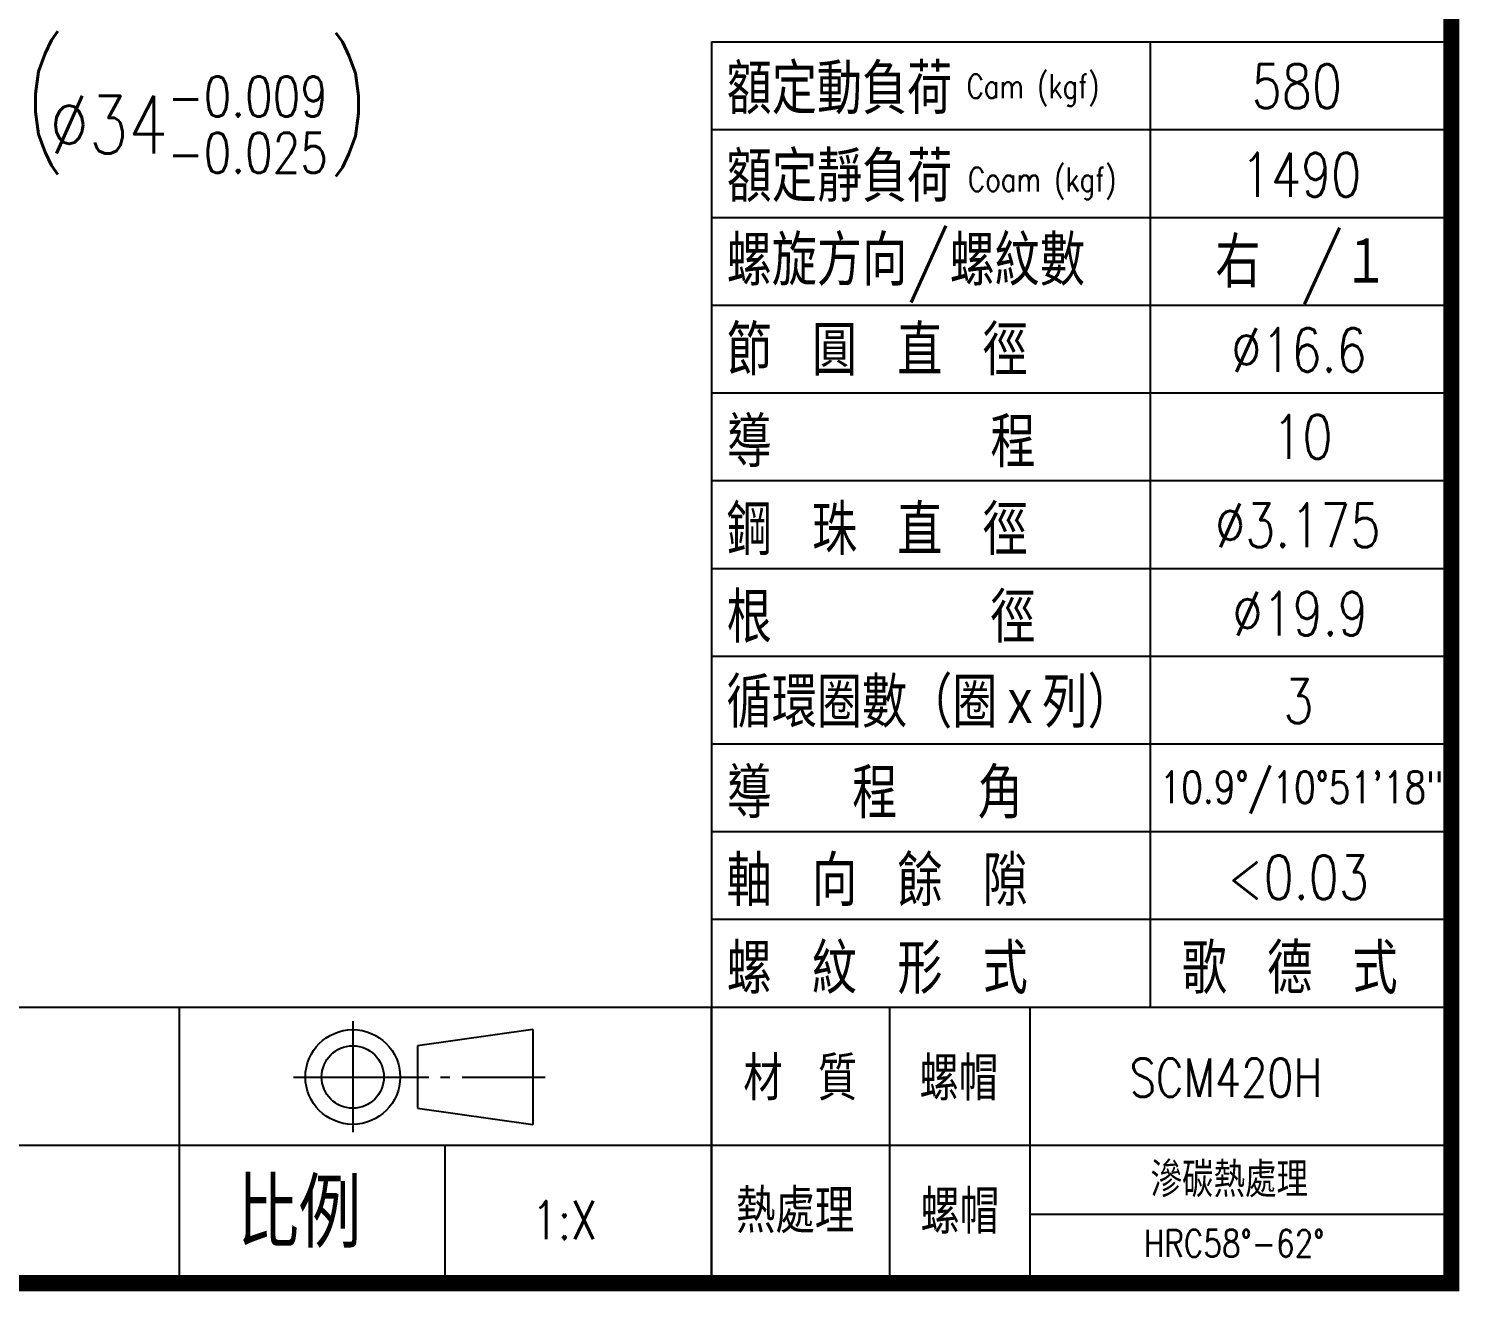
# Model space of a CAD drawing. Header units: millimetres. Extents: x 1167 to 1422, y 250 to 431.
# Drawn here: x 1347.4 to 1422.1, y 249.6 to 315.5 of the extents above; entities that cross this region are included whole.
import ezdxf

# ---------------------------------------------------------------- set-up
doc = ezdxf.new("R2010")
doc.units = ezdxf.units.MM
doc.header["$LTSCALE"] = 10
doc.layers.get('0').update_dxf_attribs({"linetype": 'CONTINUOUS'})
doc.styles.add('SIMPLEX', font='SIMPLEX.shx', dxfattribs={"width": 0.8, "height": 3, "bigfont": 'chineset.shx'})
doc.styles.get("Standard").update_dxf_attribs({"font": 'TXT', "width": 0.8, "bigfont": 'CHINESET'})

msp = doc.modelspace()

# ---------------------------------------------------------------- linework, layer by layer
at = {"color": 3}
for p, q in [((1383.0551, 314.7681), (1383.0551, 250.3555)), ((1383.0551, 314.7681), (1421.6603, 314.7681)), ((1405.9456, 314.7681), (1405.9456, 264.4091)), ((1383.0551, 310.19), (1421.6603, 310.19)), ((1383.0551, 305.6119), (1421.6603, 305.6119)), ((1383.0551, 301.0338), (1421.6603, 301.0338)), ((1383.0551, 296.4558), (1421.6603, 296.4558)), ((1383.0551, 291.8777), (1421.6603, 291.8777)), ((1383.0551, 287.2996), (1421.6603, 287.2996)), ((1383.0551, 282.7215), (1421.6603, 282.7215)), ((1383.0551, 278.1434), (1421.6603, 278.1434)), ((1383.0551, 273.5653), (1421.6603, 273.5653)), ((1383.0551, 268.9872), (1421.6603, 268.9872)), ((1263.6169, 264.4091), (1421.6603, 264.4091)), ((1355.2894, 249.9985), (1355.2894, 264.4091)), ((1383.0551, 264.4091), (1421.6603, 264.4091)), ((1383.0551, 249.9985), (1383.0551, 264.4091)), ((1392.3461, 264.4091), (1392.3461, 250.3555)), ((1399.6608, 264.4091), (1399.6608, 250.3555)), ((1364.3351, 263.6683), (1364.3351, 257.8797)), ((1373.7334, 263.2321), (1367.7092, 262.3865)), ((1373.7334, 263.2321), (1373.7334, 258.2887)), ((1367.7092, 262.3865), (1367.7092, 259.1343)), ((1361.247, 260.7604), (1368.3126, 260.7604)), ((1368.9048, 260.7604), (1369.4059, 260.7604)), ((1370.0437, 260.7604), (1374.3745, 260.7604)), ((1367.7092, 259.1343), (1373.7334, 258.2887)), ((1317.31, 257.2038), (1421.6603, 257.2038)), ((1369.1638, 249.9985), (1369.1638, 257.2038)), ((1399.6608, 253.6012), (1421.6603, 253.6012))]:
    msp.add_line(p, q, dxfattribs=at)
msp.add_lwpolyline([(1167.1787, 249.9985, 0.8461, 0.8461, 0), (1421.6603, 249.9985, 0.8461, 0.8461, 0), (1421.6603, 430.2834, 0.8461, 0.8461, 0), (1167.1787, 430.2834, 0.8461, 0.8461, 0)], format="xyseb", close=True)
for radius in [2.4717, 1.6261]:
    msp.add_circle((1364.3351, 260.7604), radius, dxfattribs=at)

# ---------------------------------------------------------------- texts
at = {"color": 3, "width": 0.9}
for s, height, p in [('額定動負荷', 2.61605, (1383.8476, 311.0008)), ('額定靜負荷', 2.61605, (1383.8476, 306.4227)), ('螺旋方向/螺紋數', 2.61605, (1383.8476, 302.0476)), ('右 /１', 2.61605, (1409.3532, 301.9551)), ('節 圓 直 徑', 2.61605, (1383.8476, 297.3615)), ('導     程', 2.61605, (1383.8476, 292.5686)), ('鋼 珠 直 徑', 2.61605, (1383.8476, 287.9905)), ('根     徑', 2.61605, (1383.8476, 283.4124)), ('循環圈數（圈ｘ列）', 2.61605, (1383.8476, 278.9875)), ('導  程  角', 2.61605, (1383.8476, 274.2562)), ('軸 向 餘 隙', 2.61605, (1383.8476, 269.6817)), ('螺 紋 形 式', 2.61605, (1383.8476, 265.1)), ('歌 德 式', 2.61605, (1407.5997, 265.1)), ('材 質', 2.28264, (1384.7185, 259.5448)), ('螺帽', 2.28264, (1393.9098, 259.5313)), ('滲碳熱處理', 1.82611, (1405.9674, 254.4898)), ('比例', 3.59707, (1358.2885, 251.8538)), ('熱處理', 2.28264, (1384.3362, 252.6198)), ('螺帽', 2.28264, (1393.9597, 252.5781))]:
    msp.add_text(s, height=height, dxfattribs=at).set_placement(p)
at = {"style": 'SIMPLEX', "width": 0.8}
for s, height, p in [('580', 2.28905, (1411.2469, 311.3111)), ('Cam (kgf)', 1.24952, (1396.3677, 311.8253)), ('Coam (kgf)', 1.24952, (1396.4408, 306.9662)), ('1490', 2.28905, (1410.6807, 306.6909))]:
    msp.add_text(s, height=height, dxfattribs=at).set_placement(p)
at = {"color": 3, "style": 'SIMPLEX', "width": 0.8}
for s, height, p in [('%%C16.6', 2.28905, (1410.1815, 297.5494)), ('10', 2.28905, (1412.3245, 293.02)), ('%%c3.175', 2.28905, (1409.3368, 288.3989)), ('%%c19.9', 2.28905, (1410.2421, 283.7918)), ('3', 2.289, (1412.9021, 279.2276)), ('10.9%%D/10%%D51\'18"', 1.649508, (1406.4402, 275.0509)), ('<0.03', 2.28905, (1409.9846, 270.0305)), ('SCM420H', 1.99488, (1404.8806, 259.7272)), ('1:X', 1.99488, (1373.6726, 252.2996)), ('HRC58%%d-62%%d', 1.418578, (1405.6092, 251.3722))]:
    msp.add_text(s, height=height, dxfattribs=at).set_placement(p)
at = {"color": 4, "attachment_point": 1, "style": 'SIMPLEX'}
for s, insert, char_height, width in [('(', (1347.0966, 314.3937), 4.9091, 9.873728), ('\\A1;{\\Fromans,chineset|c0;%%C34\\H0.7x;\\S-0.009^ -0.025;}', (1348.51, 312.967), 3, 14.076731)]:
    msp.add_mtext(s, dxfattribs=dict(at, insert=insert, char_height=char_height, width=width))
at = {"color": 4, "extrusion": (0, 0, -1), "insert": (1365.3111, 314.2971), "char_height": 4.9091, "width": 9.873728, "attachment_point": 1, "text_direction": (-1, 0, 0), "style": 'SIMPLEX'}
msp.add_mtext('(', dxfattribs=at)

doc.saveas('drawing.dxf')
